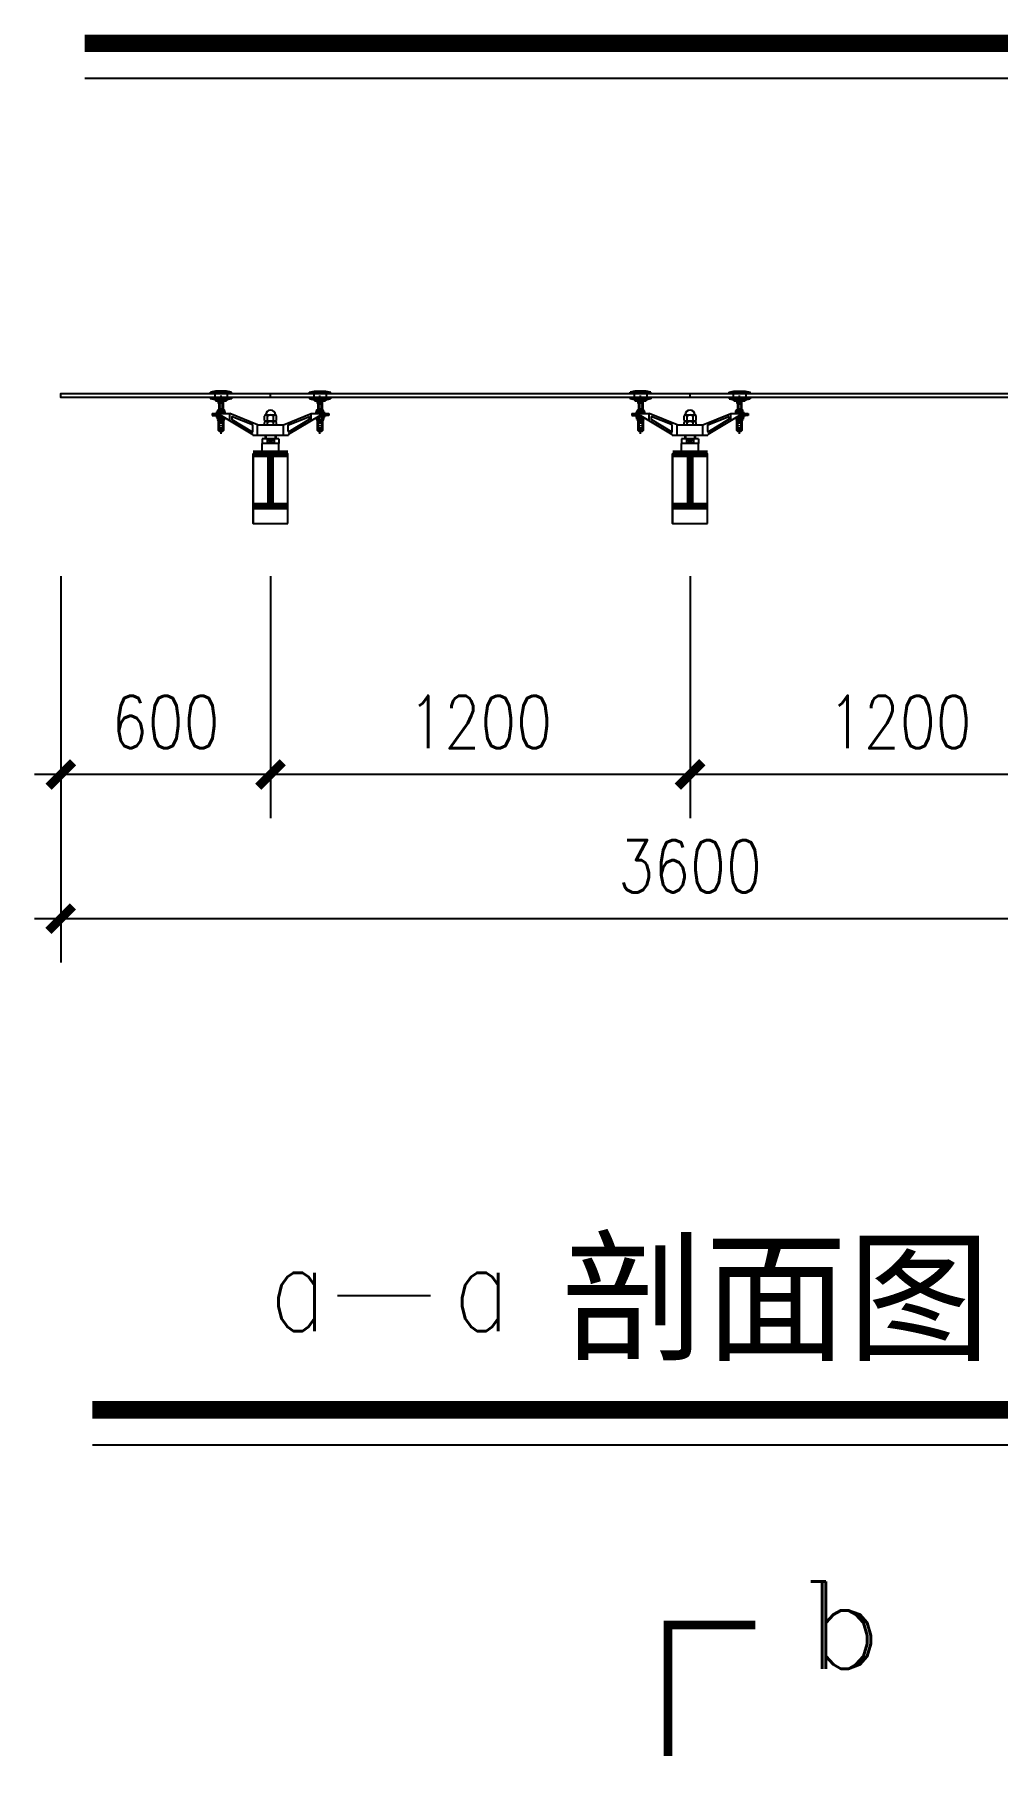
# Model space of a CAD drawing. Extents: x 458975 to 585950, y -118893 to 21149.
# Drawn here: x 553427 to 558936, y -96946 to -87070 of the extents above; entities that cross this region are included whole.
import ezdxf
from ezdxf.enums import TextEntityAlignment as Align

# ---------------------------------------------------------------- set-up
doc = ezdxf.new("R2010")
doc.units = 0
doc.header["$LTSCALE"] = 1000
doc.header["$MEASUREMENT"] = 0
doc.linetypes.add('CENTER2', pattern=[1.125, 0.75, -0.125, 0.125, -0.125])
doc.linetypes.add('CENTERX2', pattern=[101.6, 63.5, -12.7, 12.7, -12.7])
doc.layers.get('0').update_dxf_attribs({"linetype": 'CONTINUOUS'})
doc.layers.get('DEFPOINTS').update_dxf_attribs({"linetype": 'CONTINUOUS'})
for name, color, linetype in [('LEVL', 3, 'CONTINUOUS'), ('PUB_DIM', 3, 'CONTINUOUS'), ('PUB_SYMB', 3, 'CONTINUOUS'), ('PUB_SYMB_TEXT', 7, 'CONTINUOUS'), ('PUB_TEXT', 7, 'CONTINUOUS'), ('PUB_WALL', 255, 'CONTINUOUS'), ('WALL', 151, 'CONTINUOUS'), ('WINDOW', 2, 'CONTINUOUS')]:
    doc.layers.add(name, color=color, linetype=linetype)
doc.styles.add('-HZTXTSIMPLEX', font='SIMPLEX.shx', dxfattribs={"width": 0.8, "bigfont": 'HZTXT.shx'})
doc.styles.add('-新宋体', font='NSimSun.ttf')
doc.styles.add('COMP', font='COMPLEX.shx', dxfattribs={"bigfont": 'hztxt'})
doc.styles.add('dim_font', font='SIMPLEX.shx', dxfattribs={"width": 0.8})
doc.dimstyles.new('DIMN50', dxfattribs={"dimscale": 0.5, "dimtxt": 300, "dimasz": 100, "dimexe": 250, "dimexo": 300, "dimgap": 0, "dimtad": 0, "dimdec": 0, "dimzin": 0, "dimdsep": 46, "dimtxsty": 'dim_font', "dimblk": 'ARCHTICK', "dimcen": 0.09, "dimdle": 150, "dimclrt": 7, "dimazin": 0, "dimtfac": 1, "dimtdec": 0, "dimtix": 1, "dimtmove": 2, "dimatfit": 3, "dimfxl": 1, "dimtvp": 1, "dimtolj": 1, "dimtzin": 0, "dimarcsym": 0})

# ---------------------------------------------------------------- blocks, each defined once
blk = doc.blocks.new('_archtick')
at = {"const_width": 0.5}
blk.add_lwpolyline([(-0.7, -0.7), (0.7, 0.7)], dxfattribs=at)
blk = doc.blocks.new('*D331')
at = {"layer": 'DEFPOINTS', "color": 0, "transparency": 16777216}
for p in [(554777, -89868.8), (557177, -89868.8), (554777, -91304)]:
    blk.add_point(p, dxfattribs=at)
at = {"layer": 'PUB_DIM', "color": 0, "lineweight": -2, "transparency": 16777216}
for p, q in [((554777, -90168.8), (554777, -91554)), ((557177, -90168.8), (557177, -91554)), ((557327, -91304), (554627, -91304))]:
    blk.add_line(p, q, dxfattribs=at)
at = {"layer": 'PUB_DIM', "color": 0, "lineweight": -2, "transparency": 16777216, "xscale": 100, "yscale": 100, "zscale": 100, "rotation": 180}
blk.add_blockref('_archtick', (554777, -91304), dxfattribs=at)
at = {"layer": 'PUB_DIM', "color": 0, "lineweight": -2, "transparency": 16777216, "xscale": 100, "yscale": 100, "zscale": 100}
blk.add_blockref('_archtick', (557177, -91304), dxfattribs=at)
at = {"layer": 'PUB_DIM', "color": 7, "transparency": 16777216, "insert": (555977, -91004), "char_height": 300, "attachment_point": 5, "style": 'dim_font'}
blk.add_mtext('\\A1;1200', dxfattribs=at)
blk = doc.blocks.new('*D332')
at = {"layer": 'DEFPOINTS', "color": 0, "transparency": 16777216}
for p in [(557177, -89868.8), (559577, -89868.8), (557177, -91304)]:
    blk.add_point(p, dxfattribs=at)
at = {"layer": 'PUB_DIM', "color": 0, "lineweight": -2, "transparency": 16777216}
for p, q in [((557177, -90168.8), (557177, -91554)), ((559577, -90168.8), (559577, -91554)), ((559727, -91304), (557027, -91304))]:
    blk.add_line(p, q, dxfattribs=at)
at = {"layer": 'PUB_DIM', "color": 0, "lineweight": -2, "transparency": 16777216, "xscale": 100, "yscale": 100, "zscale": 100, "rotation": 180}
blk.add_blockref('_archtick', (557177, -91304), dxfattribs=at)
at = {"layer": 'PUB_DIM', "color": 0, "lineweight": -2, "transparency": 16777216, "xscale": 100, "yscale": 100, "zscale": 100}
blk.add_blockref('_archtick', (559577, -91304), dxfattribs=at)
at = {"layer": 'PUB_DIM', "color": 7, "transparency": 16777216, "insert": (558377, -91004), "char_height": 300, "attachment_point": 5, "style": 'dim_font'}
blk.add_mtext('\\A1;1200', dxfattribs=at)
blk = doc.blocks.new('*D334')
at = {"layer": 'DEFPOINTS', "color": 0, "transparency": 16777216}
for p in [(553577, -90694), (560777, -90694), (553577, -92129.2)]:
    blk.add_point(p, dxfattribs=at)
at = {"layer": 'PUB_DIM', "color": 0, "lineweight": -2, "transparency": 16777216}
for p, q in [((553577, -90994), (553577, -92379.2)), ((560777, -90994), (560777, -92379.2)), ((560927, -92129.2), (553427, -92129.2))]:
    blk.add_line(p, q, dxfattribs=at)
at = {"layer": 'PUB_DIM', "color": 0, "lineweight": -2, "transparency": 16777216, "xscale": 100, "yscale": 100, "zscale": 100, "rotation": 180}
blk.add_blockref('_archtick', (553577, -92129.2), dxfattribs=at)
at = {"layer": 'PUB_DIM', "color": 0, "lineweight": -2, "transparency": 16777216, "xscale": 100, "yscale": 100, "zscale": 100}
blk.add_blockref('_archtick', (560777, -92129.2), dxfattribs=at)
at = {"layer": 'PUB_DIM', "color": 7, "transparency": 16777216, "insert": (557177, -91829.2), "char_height": 300, "attachment_point": 5, "style": 'dim_font'}
blk.add_mtext('\\A1;3600', dxfattribs=at)
blk = doc.blocks.new('*D335')
at = {"layer": 'DEFPOINTS', "color": 0, "transparency": 16777216}
for p in [(553577, -89868.8), (554777, -89868.8), (553577, -91304)]:
    blk.add_point(p, dxfattribs=at)
at = {"layer": 'PUB_DIM', "color": 0, "lineweight": -2, "transparency": 16777216}
for p, q in [((553577, -90168.8), (553577, -91554)), ((554777, -90168.8), (554777, -91554)), ((554927, -91304), (553427, -91304))]:
    blk.add_line(p, q, dxfattribs=at)
at = {"layer": 'PUB_DIM', "color": 0, "lineweight": -2, "transparency": 16777216, "xscale": 100, "yscale": 100, "zscale": 100, "rotation": 180}
blk.add_blockref('_archtick', (553577, -91304), dxfattribs=at)
at = {"layer": 'PUB_DIM', "color": 0, "lineweight": -2, "transparency": 16777216, "xscale": 100, "yscale": 100, "zscale": 100}
blk.add_blockref('_archtick', (554777, -91304), dxfattribs=at)
at = {"layer": 'PUB_DIM', "color": 7, "transparency": 16777216, "insert": (554177, -91004), "char_height": 300, "attachment_point": 5, "style": 'dim_font'}
blk.add_mtext('\\A1;600', dxfattribs=at)
blk = doc.blocks.new('_section')
at = {"const_width": 0.1}
blk.add_lwpolyline([(1, 0), (0, 0), (0, 1.5)], dxfattribs=at)
at = {"layer": 'PUB_SYMB_TEXT', "style": 'COMP'}
blk.add_attdef('A', text='', height=1, dxfattribs=at).set_placement((2, 0), align=Align.MIDDLE)

msp = doc.modelspace()

# ---------------------------------------------------------------- linework, layer by layer
at = {"color": 2, "linetype": 'Continuous'}
for p, q in [((554461.8, -89111.2), (554433.8, -89117.2)), ((554433.8, -89123.2), (554433.8, -89117.2)), ((554553.6, -89121.2), (554433.8, -89121.2)), ((554433.8, -89123.2), (554457.8, -89123.2)), ((554433.8, -89148.8), (554457.8, -89148.8)), ((554433.8, -89148.8), (554433.8, -89154.8)), ((554553.6, -89150.8), (554433.8, -89150.8)), ((554461.8, -89160.8), (554433.8, -89154.8)), ((554525.6, -89111.2), (554461.8, -89111.2)), ((554525.6, -89160.8), (554461.8, -89160.8)), ((554462, -89160.8), (554462, -89166.4)), ((554462, -89166.4), (554525.6, -89166.4)), ((554464, -89160.8), (554464, -89166.4)), ((554482, -89166.4), (554480, -89168.4)), ((554480, -89180.4), (554480, -89168.4)), ((554508, -89168.4), (554480, -89168.4)), ((554502, -89168.4), (554486, -89180.4)), ((554486, -89168.4), (554502, -89180.4)), ((554486, -89168.4), (554486, -89180.4)), ((554502, -89168.4), (554502, -89180.4)), ((554506, -89166.4), (554508, -89168.4)), ((554508, -89180.4), (554508, -89168.4)), ((554523.6, -89160.8), (554523.6, -89166.4)), ((554553.6, -89117.2), (554525.6, -89111.2)), ((554553.6, -89154.8), (554525.6, -89160.8)), ((554525.6, -89160.8), (554525.6, -89166.4)), ((554529.6, -89123.2), (554553.6, -89123.2)), ((554553.6, -89148.8), (554529.6, -89148.8)), ((554553.6, -89123.2), (554553.6, -89117.2)), ((554553.6, -89148.8), (554553.6, -89154.8)), ((555000.3, -89117.2), (555028.3, -89111.2)), ((555000.3, -89123.2), (555000.3, -89117.2)), ((555120.1, -89121.2), (555000.3, -89121.2)), ((555000.3, -89123.2), (555024.3, -89123.2)), ((555000.3, -89148.8), (555024.3, -89148.8)), ((555000.3, -89148.8), (555000.3, -89154.8)), ((555120.1, -89150.8), (555000.3, -89150.8)), ((555000.3, -89154.8), (555028.3, -89160.8)), ((555028.3, -89111.2), (555092.1, -89111.2)), ((555028.3, -89160.8), (555092.1, -89160.8)), ((555028.3, -89160.8), (555028.3, -89166.4)), ((555028.3, -89166.4), (555091.9, -89166.4)), ((555030.3, -89160.8), (555030.3, -89166.4)), ((555047.9, -89166.4), (555045.9, -89168.4)), ((555045.9, -89180.4), (555045.9, -89168.4)), ((555073.9, -89168.4), (555045.9, -89168.4)), ((555051.9, -89168.4), (555067.9, -89180.4)), ((555067.9, -89168.4), (555051.9, -89180.4)), ((555051.9, -89168.4), (555051.9, -89180.4)), ((555067.9, -89168.4), (555067.9, -89180.4)), ((555071.9, -89166.4), (555073.9, -89168.4)), ((555073.9, -89180.4), (555073.9, -89168.4)), ((555089.9, -89160.8), (555089.9, -89166.4)), ((555091.9, -89160.8), (555091.9, -89166.4)), ((555092.1, -89111.2), (555120.1, -89117.2)), ((555092.1, -89160.8), (555120.1, -89154.8)), ((555096.1, -89123.2), (555120.1, -89123.2)), ((555120.1, -89148.8), (555096.1, -89148.8)), ((555120.1, -89123.2), (555120.1, -89117.2)), ((555120.1, -89148.8), (555120.1, -89154.8)), ((556861.8, -89111.2), (556833.8, -89117.2)), ((556833.8, -89123.2), (556833.8, -89117.2)), ((556953.6, -89121.2), (556833.8, -89121.2)), ((556833.8, -89123.2), (556857.8, -89123.2)), ((556833.8, -89148.8), (556857.8, -89148.8)), ((556833.8, -89148.8), (556833.8, -89154.8)), ((556953.6, -89150.8), (556833.8, -89150.8)), ((556861.8, -89160.8), (556833.8, -89154.8)), ((556925.6, -89111.2), (556861.8, -89111.2)), ((556925.6, -89160.8), (556861.8, -89160.8)), ((556862, -89160.8), (556862, -89166.4)), ((556862, -89166.4), (556925.6, -89166.4)), ((556864, -89160.8), (556864, -89166.4)), ((556882, -89166.4), (556880, -89168.4)), ((556880, -89180.4), (556880, -89168.4)), ((556908, -89168.4), (556880, -89168.4)), ((556902, -89168.4), (556886, -89180.4)), ((556886, -89168.4), (556902, -89180.4)), ((556886, -89168.4), (556886, -89180.4)), ((556902, -89168.4), (556902, -89180.4)), ((556906, -89166.4), (556908, -89168.4)), ((556908, -89180.4), (556908, -89168.4)), ((556923.6, -89160.8), (556923.6, -89166.4)), ((556953.6, -89117.2), (556925.6, -89111.2)), ((556953.6, -89154.8), (556925.6, -89160.8)), ((556925.6, -89160.8), (556925.6, -89166.4)), ((556929.6, -89123.2), (556953.6, -89123.2)), ((556953.6, -89148.8), (556929.6, -89148.8)), ((556953.6, -89123.2), (556953.6, -89117.2)), ((556953.6, -89148.8), (556953.6, -89154.8)), ((557400.3, -89117.2), (557428.3, -89111.2)), ((557400.3, -89123.2), (557400.3, -89117.2)), ((557520.1, -89121.2), (557400.3, -89121.2)), ((557400.3, -89123.2), (557424.3, -89123.2)), ((557400.3, -89148.8), (557424.3, -89148.8)), ((557400.3, -89148.8), (557400.3, -89154.8)), ((557520.1, -89150.8), (557400.3, -89150.8)), ((557400.3, -89154.8), (557428.3, -89160.8)), ((557428.3, -89111.2), (557492.1, -89111.2)), ((557428.3, -89160.8), (557492.1, -89160.8)), ((557428.3, -89160.8), (557428.3, -89166.4)), ((557428.3, -89166.4), (557491.9, -89166.4)), ((557430.3, -89160.8), (557430.3, -89166.4)), ((557447.9, -89166.4), (557445.9, -89168.4)), ((557445.9, -89180.4), (557445.9, -89168.4)), ((557473.9, -89168.4), (557445.9, -89168.4)), ((557451.9, -89168.4), (557467.9, -89180.4)), ((557467.9, -89168.4), (557451.9, -89180.4)), ((557451.9, -89168.4), (557451.9, -89180.4)), ((557467.9, -89168.4), (557467.9, -89180.4)), ((557471.9, -89166.4), (557473.9, -89168.4)), ((557473.9, -89180.4), (557473.9, -89168.4)), ((557489.9, -89160.8), (557489.9, -89166.4)), ((557491.9, -89160.8), (557491.9, -89166.4)), ((557492.1, -89111.2), (557520.1, -89117.2)), ((557492.1, -89160.8), (557520.1, -89154.8)), ((557496.1, -89123.2), (557520.1, -89123.2)), ((557520.1, -89148.8), (557496.1, -89148.8)), ((557520.1, -89123.2), (557520.1, -89117.2)), ((557520.1, -89148.8), (557520.1, -89154.8)), ((554480, -89180.4), (554482, -89182.4)), ((554508, -89180.4), (554480, -89180.4)), ((554482, -89182.4), (554482, -89219)), ((554506, -89182.4), (554482, -89182.4)), ((554508, -89180.4), (554506, -89182.4)), ((554506, -89182.4), (554506, -89219)), ((555045.9, -89180.4), (555047.9, -89182.4)), ((555073.9, -89180.4), (555045.9, -89180.4)), ((555047.9, -89182.4), (555072, -89182.4)), ((555048, -89182.4), (555048, -89219)), ((555073.9, -89180.4), (555071.9, -89182.4)), ((555072, -89182.4), (555072, -89219)), ((556880, -89180.4), (556882, -89182.4)), ((556908, -89180.4), (556880, -89180.4)), ((556882, -89182.4), (556882, -89219)), ((556906, -89182.4), (556882, -89182.4)), ((556908, -89180.4), (556906, -89182.4)), ((556906, -89182.4), (556906, -89219)), ((557445.9, -89180.4), (557447.9, -89182.4)), ((557473.9, -89180.4), (557445.9, -89180.4)), ((557447.9, -89182.4), (557472, -89182.4)), ((557448, -89182.4), (557448, -89219)), ((557473.9, -89180.4), (557471.9, -89182.4)), ((557472, -89182.4), (557472, -89219))]:
    msp.add_line(p, q, dxfattribs=at)
at = {"color": 0, "linetype": 'CENTER2', "ltscale": 0.05}
for p, q in [((554457.8, -89121.2), (554457.8, -89148.8)), ((554494, -89354.8), (554494, -89111.2)), ((554529.6, -89121.2), (554529.6, -89148.8)), ((555024.3, -89121.2), (555024.3, -89148.8)), ((555060, -89354.8), (555060, -89111.2)), ((555096.1, -89121.2), (555096.1, -89148.8)), ((556857.8, -89121.2), (556857.8, -89148.8)), ((556894, -89354.8), (556894, -89111.2)), ((556929.6, -89121.2), (556929.6, -89148.8)), ((557424.3, -89121.2), (557424.3, -89148.8)), ((557460, -89354.8), (557460, -89111.2)), ((557496.1, -89121.2), (557496.1, -89148.8)), ((554485, -89182.4), (554485, -89219)), ((554503, -89182.4), (554503, -89219)), ((555051, -89182.4), (555051, -89219)), ((555069, -89182.4), (555069, -89219)), ((556885, -89182.4), (556885, -89219)), ((556903, -89182.4), (556903, -89219)), ((557451, -89182.4), (557451, -89219)), ((557469, -89182.4), (557469, -89219))]:
    msp.add_line(p, q, dxfattribs=at)
at = {"color": 2}
for p, q in [((554444, -89238.6), (554444, -89250.6)), ((554444, -89238.6), (554544, -89238.6)), ((554444, -89250.6), (554494, -89250.6)), ((554493.9, -89250.6), (554675, -89358.9)), ((554703, -89302.6), (554544, -89238.6)), ((554544, -89280.5), (554544, -89238.6)), ((554555.3, -89259.1), (554555.2, -89272.1)), ((554556.1, -89273.8), (554672.2, -89343.2)), ((554674.5, -89304.1), (554558.1, -89257.2)), ((554742.6, -89279.1), (554742.6, -89253.1)), ((554749, -89247.1), (554805, -89247.1)), ((554759.7, -89279.1), (554759.7, -89253.1)), ((554759.9, -89279.1), (554759.9, -89253.1)), ((554794.1, -89279.1), (554794.1, -89253.1)), ((554794.3, -89279.1), (554794.3, -89253.1)), ((554811.4, -89279.1), (554811.4, -89253.1)), ((554851, -89302.6), (555010, -89238.6)), ((555060.1, -89250.6), (554878.9, -89358.9)), ((554879.5, -89304.1), (554995.9, -89257.2)), ((554997.8, -89273.8), (554881.7, -89343.2)), ((554998.6, -89259.1), (554998.8, -89272.1)), ((555010, -89280.5), (555010, -89238.6)), ((555010, -89238.6), (555110, -89238.6)), ((555110, -89250.6), (555060, -89250.6)), ((555110, -89238.6), (555110, -89250.6)), ((556844, -89238.6), (556844, -89250.6)), ((556844, -89238.6), (556944, -89238.6)), ((556844, -89250.6), (556894, -89250.6)), ((556893.9, -89250.6), (557075, -89358.9)), ((557103, -89302.6), (556944, -89238.6)), ((556944, -89280.5), (556944, -89238.6)), ((556955.3, -89259.1), (556955.2, -89272.1)), ((556956.1, -89273.8), (557072.2, -89343.2)), ((557074.5, -89304.1), (556958.1, -89257.2)), ((557142.6, -89279.1), (557142.6, -89253.1)), ((557149, -89247.1), (557205, -89247.1)), ((557159.7, -89279.1), (557159.7, -89253.1)), ((557159.9, -89279.1), (557159.9, -89253.1)), ((557194.1, -89279.1), (557194.1, -89253.1)), ((557194.3, -89279.1), (557194.3, -89253.1)), ((557211.4, -89279.1), (557211.4, -89253.1)), ((557251, -89302.6), (557410, -89238.6)), ((557460.1, -89250.6), (557278.9, -89358.9)), ((557279.5, -89304.1), (557395.9, -89257.2)), ((557397.8, -89273.8), (557281.7, -89343.2)), ((557398.6, -89259.1), (557398.8, -89272.1)), ((557410, -89280.5), (557410, -89238.6)), ((557410, -89238.6), (557510, -89238.6)), ((557510, -89250.6), (557460, -89250.6)), ((557510, -89238.6), (557510, -89250.6)), ((554675, -89358.9), (554675, -89362.6)), ((554675, -89358.9), (554675, -89361.3)), ((554675, -89362.6), (554879, -89362.6)), ((554675.2, -89341.5), (554675.7, -89306)), ((554703, -89362.6), (554703, -89302.6)), ((554703, -89302.6), (554851, -89302.6)), ((554742.6, -89302.6), (554742.6, -89289.2)), ((554747, -89363), (554747, -89383)), ((554749, -89283.2), (554805, -89283.2)), ((554803.5, -89283.1), (554750.5, -89283.1)), ((554759.7, -89302.6), (554759.7, -89289.2)), ((554759.9, -89302.6), (554759.9, -89289.2)), ((554794.1, -89302.6), (554794.1, -89289.2)), ((554794.3, -89302.6), (554794.3, -89289.2)), ((554807, -89363), (554807, -89383)), ((554811.4, -89302.6), (554811.4, -89289.2)), ((554851, -89362.6), (554851, -89302.6)), ((554878.7, -89341.5), (554878.2, -89306)), ((554878.9, -89358.9), (554879, -89361.3)), ((554879, -89358.9), (554879, -89362.6)), ((557075, -89358.9), (557075, -89362.6)), ((557075, -89358.9), (557075, -89361.3)), ((557075, -89362.6), (557279, -89362.6)), ((557075.2, -89341.5), (557075.7, -89306)), ((557103, -89362.6), (557103, -89302.6)), ((557103, -89302.6), (557251, -89302.6)), ((557142.6, -89302.6), (557142.6, -89289.2)), ((557147, -89363), (557147, -89383)), ((557149, -89283.2), (557205, -89283.2)), ((557203.5, -89283.1), (557150.5, -89283.1)), ((557159.7, -89302.6), (557159.7, -89289.2)), ((557159.9, -89302.6), (557159.9, -89289.2)), ((557194.1, -89302.6), (557194.1, -89289.2)), ((557194.3, -89302.6), (557194.3, -89289.2)), ((557207, -89363), (557207, -89383)), ((557211.4, -89302.6), (557211.4, -89289.2)), ((557251, -89362.6), (557251, -89302.6)), ((557278.7, -89341.5), (557278.2, -89306)), ((557278.9, -89358.9), (557279, -89361.3)), ((557279, -89358.9), (557279, -89362.6)), ((554728.9, -89383), (554728.9, -89411)), ((554825, -89383), (554728.9, -89383)), ((554825, -89411), (554728.9, -89411)), ((554757, -89387.4), (554757, -89407.4)), ((554757, -89407.4), (554797, -89387.4)), ((554757, -89387.4), (554797, -89407.4)), ((554797, -89387.4), (554757, -89387.4)), ((554797, -89407.4), (554757, -89407.4)), ((554797, -89387.4), (554797, -89407.4)), ((554825, -89383), (554825, -89411)), ((557128.9, -89383), (557128.9, -89411)), ((557225, -89383), (557128.9, -89383)), ((557225, -89411), (557128.9, -89411)), ((557157, -89387.4), (557157, -89407.4)), ((557157, -89407.4), (557197, -89387.4)), ((557157, -89387.4), (557197, -89407.4)), ((557197, -89387.4), (557157, -89387.4)), ((557197, -89407.4), (557157, -89407.4)), ((557197, -89387.4), (557197, -89407.4)), ((557225, -89383), (557225, -89411))]:
    msp.add_line(p, q, dxfattribs=at)
at = {"color": 7, "linetype": 'CENTERX2'}
for p, q in [((554751, -89363), (554751, -89383)), ((554803, -89363), (554803, -89383)), ((557151, -89363), (557151, -89383)), ((557203, -89363), (557203, -89383))]:
    msp.add_line(p, q, dxfattribs=at)
for p, q in [((554728.9, -89468.8), (554728.9, -89411)), ((554825, -89468.8), (554825, -89411)), ((557128.9, -89468.8), (557128.9, -89411)), ((557225, -89468.8), (557225, -89411))]:
    msp.add_line(p, q)
at = {"ltscale": 10, "const_width": 100}
for points in [[(553714.5, -87120.1), (560696.3, -87120.1)], [(553757.8, -94939.4), (560739.6, -94939.4)]]:
    msp.add_lwpolyline(points, dxfattribs=at)
at = {"ltscale": 10}
for points in [[(553714.5, -87320.1), (560696.3, -87320.1)], [(553757.8, -95139.4), (560739.6, -95139.4)]]:
    msp.add_lwpolyline(points, dxfattribs=at)
at = {"const_width": 40}
for points in [[(554677, -89468.8), (554877, -89468.8), (554777, -89468.8), (554777, -89768.8), (554677, -89768.8), (554877, -89768.8)], [(557077, -89468.8), (557277, -89468.8), (557177, -89468.8), (557177, -89768.8), (557077, -89768.8), (557277, -89768.8)]]:
    msp.add_lwpolyline(points, dxfattribs=at)
for points in [[(554877, -89668.8), (554877, -89468.8), (554677, -89468.8), (554677, -89868.8), (554877, -89868.8)], [(554677, -89868.8), (554677, -89468.8)], [(554728.9, -89468.8), (554825, -89468.8)], [(554825, -89468.8), (554728.9, -89468.8)], [(554877, -89868.8), (554877, -89468.8)], [(557277, -89668.8), (557277, -89468.8), (557077, -89468.8), (557077, -89868.8), (557277, -89868.8)], [(557077, -89868.8), (557077, -89468.8)], [(557128.9, -89468.8), (557225, -89468.8)], [(557225, -89468.8), (557128.9, -89468.8)], [(557277, -89868.8), (557277, -89468.8)], [(554877, -89768.8), (554677, -89768.8)]]:
    msp.add_lwpolyline(points)
at = {"color": 2}
for centre, radius, start, end in [((554557.2, -89272.1), 2, 179.23169, 239.12087), ((554557.3, -89259.1), 2, 68.07444, 179.23169), ((554751.2, -89256.3), 9.23, 20.4369, 159.5631), ((554751.1, -89256.2), 9.09, 19.7922, 160.2078), ((554777, -89247.1), 28, 0, 180), ((554776.9, -89274.7), 27.7, 51.53746, 128.46254), ((554777.1, -89274.7), 27.7, 51.53746, 128.46254), ((554802.7, -89256.3), 9.23, 20.4369, 159.5631), ((554802.8, -89256.2), 9.09, 19.7922, 160.2078), ((554996.6, -89259.1), 2, 0.76831, 111.92556), ((554996.8, -89272.1), 2, 300.87913, 0.76831), ((556957.2, -89272.1), 2, 179.23169, 239.12087), ((556957.3, -89259.1), 2, 68.07444, 179.23169), ((557151.2, -89256.3), 9.23, 20.4369, 159.5631), ((557151.1, -89256.2), 9.09, 19.7922, 160.2078), ((557177, -89247.1), 28, 0, 180), ((557176.9, -89274.7), 27.7, 51.53746, 128.46254), ((557177.1, -89274.7), 27.7, 51.53746, 128.46254), ((557202.7, -89256.3), 9.23, 20.4369, 159.5631), ((557202.8, -89256.2), 9.09, 19.7922, 160.2078), ((557396.6, -89259.1), 2, 0.76831, 111.92556), ((557396.8, -89272.1), 2, 300.87913, 0.76831), ((554673.2, -89341.5), 2, 239.12087, 359.23169), ((554673.7, -89305.9), 2, 359.23169, 68.07444), ((554751.2, -89271.8), 11.3, 220.29842, 319.70158), ((554751.1, -89272), 11.1, 219.76533, 320.23467), ((554751.2, -89292.4), 9.23, 20.4369, 159.5631), ((554751.1, -89292.2), 9.09, 19.7922, 160.2078), ((554776.9, -89244.1), 39, 243.81532, 296.18468), ((554776.9, -89310.8), 27.7, 51.53746, 128.46254), ((554777.1, -89244.1), 39, 243.81532, 296.18468), ((554777.1, -89310.8), 27.7, 51.53746, 128.46254), ((554802.7, -89271.8), 11.3, 220.29842, 319.70158), ((554802.7, -89292.4), 9.23, 20.4369, 159.5631), ((554802.8, -89272), 11.1, 219.76533, 320.23467), ((554802.8, -89292.2), 9.09, 19.7922, 160.2078), ((554880.2, -89305.9), 2, 111.92556, 180.76831), ((554880.7, -89341.5), 2, 180.76831, 300.87913), ((557073.2, -89341.5), 2, 239.12087, 359.23169), ((557073.7, -89305.9), 2, 359.23169, 68.07444), ((557151.2, -89271.8), 11.3, 220.29842, 319.70158), ((557151.1, -89272), 11.1, 219.76533, 320.23467), ((557151.2, -89292.4), 9.23, 20.4369, 159.5631), ((557151.1, -89292.2), 9.09, 19.7922, 160.2078), ((557176.9, -89244.1), 39, 243.81532, 296.18468), ((557176.9, -89310.8), 27.7, 51.53746, 128.46254), ((557177.1, -89244.1), 39, 243.81532, 296.18468), ((557177.1, -89310.8), 27.7, 51.53746, 128.46254), ((557202.7, -89271.8), 11.3, 220.29842, 319.70158), ((557202.7, -89292.4), 9.23, 20.4369, 159.5631), ((557202.8, -89272), 11.1, 219.76533, 320.23467), ((557202.8, -89292.2), 9.09, 19.7922, 160.2078), ((557280.2, -89305.9), 2, 111.92556, 180.76831), ((557280.7, -89341.5), 2, 180.76831, 300.87913)]:
    msp.add_arc(centre, radius, start, end, dxfattribs=at)
at = {"layer": 'DEFPOINTS', "color": 0, "linetype": 'ByBlock'}
for p in [(554776.4, -89246.3), (554777.5, -89246.3), (557176.4, -89246.3), (557177.5, -89246.3)]:
    msp.add_point(p, dxfattribs=at)
at = {"layer": 'LEVL'}
msp.add_line((555160.6, -94284.6), (555692.1, -94284.6), dxfattribs=at)
at = {"layer": 'PUB_WALL'}
for p, q in [((554464.6, -89238.5), (554464.6, -89234.7)), ((554464.6, -89238.5), (554521.4, -89238.5)), ((554465.1, -89255.2), (554465.1, -89251.4)), ((554465.1, -89255.2), (554501.6, -89255.2)), ((554473.5, -89259.2), (554473.5, -89270.5)), ((554474.5, -89230.7), (554474.5, -89222.7)), ((554474.9, -89255.2), (554501.6, -89255.2)), ((554478, -89279.5), (554476.4, -89274.3)), ((554476.5, -89234.7), (554512.5, -89234.7)), ((554477.5, -89274.5), (554510.5, -89274.5)), ((554510.5, -89218.7), (554478.5, -89218.7)), ((554483.5, -89258.5), (554483.5, -89270.5)), ((554484.5, -89230.7), (554484.5, -89222.7)), ((554503.5, -89259.8), (554503.5, -89270.5)), ((554504.5, -89230.7), (554504.5, -89222.7)), ((554509, -89279.5), (554510.5, -89274.5)), ((554514.5, -89230.7), (554514.5, -89222.7)), ((554514.7, -89263), (554514.7, -89270.5)), ((554521.4, -89238.5), (554521.4, -89234.7)), ((555032.5, -89238.5), (555032.5, -89234.7)), ((555089.3, -89238.5), (555032.5, -89238.5)), ((555039.3, -89263), (555039.3, -89270.5)), ((555039.5, -89230.7), (555039.5, -89222.7)), ((555041.5, -89234.7), (555077.5, -89234.7)), ((555043.4, -89274.5), (555076.4, -89274.5)), ((555045, -89279.5), (555043.4, -89274.5)), ((555075.5, -89218.7), (555043.5, -89218.7)), ((555049.5, -89230.7), (555049.5, -89222.7)), ((555050.4, -89259.8), (555050.4, -89270.5)), ((555088.8, -89255.2), (555052.3, -89255.2)), ((555052.3, -89255.2), (555079.1, -89255.2)), ((555069.5, -89230.7), (555069.5, -89222.7)), ((555070.4, -89258.5), (555070.4, -89270.5)), ((555075.9, -89279.5), (555077.5, -89274.3)), ((555079.5, -89230.7), (555079.5, -89222.7)), ((555080.4, -89259.2), (555080.4, -89270.5)), ((555088.8, -89255.2), (555088.8, -89251.4)), ((555089.3, -89238.5), (555089.3, -89234.7)), ((556864.6, -89238.5), (556864.6, -89234.7)), ((556864.6, -89238.5), (556921.4, -89238.5)), ((556865.1, -89255.2), (556865.1, -89251.4)), ((556865.1, -89255.2), (556901.6, -89255.2)), ((556873.5, -89259.2), (556873.5, -89270.5)), ((556874.5, -89230.7), (556874.5, -89222.7)), ((556874.9, -89255.2), (556901.6, -89255.2)), ((556878, -89279.5), (556876.4, -89274.3)), ((556876.5, -89234.7), (556912.5, -89234.7)), ((556877.5, -89274.5), (556910.5, -89274.5)), ((556910.5, -89218.7), (556878.5, -89218.7)), ((556883.5, -89258.5), (556883.5, -89270.5)), ((556884.5, -89230.7), (556884.5, -89222.7)), ((556903.5, -89259.8), (556903.5, -89270.5)), ((556904.5, -89230.7), (556904.5, -89222.7)), ((556909, -89279.5), (556910.5, -89274.5)), ((556914.5, -89230.7), (556914.5, -89222.7)), ((556914.7, -89263), (556914.7, -89270.5)), ((556921.4, -89238.5), (556921.4, -89234.7)), ((557432.5, -89238.5), (557432.5, -89234.7)), ((557489.3, -89238.5), (557432.5, -89238.5)), ((557439.3, -89263), (557439.3, -89270.5)), ((557439.5, -89230.7), (557439.5, -89222.7)), ((557441.5, -89234.7), (557477.5, -89234.7)), ((557443.4, -89274.5), (557476.4, -89274.5)), ((557445, -89279.5), (557443.4, -89274.5)), ((557475.5, -89218.7), (557443.5, -89218.7)), ((557449.5, -89230.7), (557449.5, -89222.7)), ((557450.4, -89259.8), (557450.4, -89270.5)), ((557488.8, -89255.2), (557452.3, -89255.2)), ((557452.3, -89255.2), (557479.1, -89255.2)), ((557469.5, -89230.7), (557469.5, -89222.7)), ((557470.4, -89258.5), (557470.4, -89270.5)), ((557475.9, -89279.5), (557477.5, -89274.3)), ((557479.5, -89230.7), (557479.5, -89222.7)), ((557480.4, -89259.2), (557480.4, -89270.5)), ((557488.8, -89255.2), (557488.8, -89251.4)), ((557489.3, -89238.5), (557489.3, -89234.7)), ((554479.9, -89281), (554507.1, -89281)), ((554480.2, -89335.5), (554480.2, -89281)), ((554508.6, -89335.5), (554480.2, -89335.5)), ((554484.2, -89338.9), (554480.2, -89335.5)), ((554484.2, -89281), (554484.2, -89338.9)), ((554484.2, -89338.9), (554504.6, -89338.9)), ((554504.6, -89281), (554504.6, -89338.9)), ((554508.6, -89335.5), (554504.6, -89338.9)), ((554508.6, -89335.5), (554508.6, -89280.2)), ((555045.3, -89335.5), (555045.3, -89280.2)), ((555045.3, -89335.5), (555049.3, -89338.9)), ((555045.3, -89335.5), (555073.7, -89335.5)), ((555046.9, -89281), (555074, -89281)), ((555049.3, -89281), (555049.3, -89338.9)), ((555049.3, -89338.9), (555069.7, -89338.9)), ((555069.7, -89281), (555069.7, -89338.9)), ((555069.7, -89338.9), (555073.7, -89335.5)), ((555073.7, -89335.5), (555073.7, -89281)), ((556879.9, -89281), (556907.1, -89281)), ((556880.2, -89335.5), (556880.2, -89281)), ((556908.6, -89335.5), (556880.2, -89335.5)), ((556884.2, -89338.9), (556880.2, -89335.5)), ((556884.2, -89281), (556884.2, -89338.9)), ((556884.2, -89338.9), (556904.6, -89338.9)), ((556904.6, -89281), (556904.6, -89338.9)), ((556908.6, -89335.5), (556904.6, -89338.9)), ((556908.6, -89335.5), (556908.6, -89280.2)), ((557445.3, -89335.5), (557445.3, -89280.2)), ((557445.3, -89335.5), (557449.3, -89338.9)), ((557445.3, -89335.5), (557473.7, -89335.5)), ((557446.9, -89281), (557474, -89281)), ((557449.3, -89281), (557449.3, -89338.9)), ((557449.3, -89338.9), (557469.7, -89338.9)), ((557469.7, -89281), (557469.7, -89338.9)), ((557469.7, -89338.9), (557473.7, -89335.5)), ((557473.7, -89335.5), (557473.7, -89281))]:
    msp.add_line(p, q, dxfattribs=at)
at = {"layer": 'PUB_WALL', "linetype": 'Continuous'}
for p, q in [((554464.6, -89234.7), (554521.4, -89234.7)), ((555089.3, -89234.7), (555032.5, -89234.7)), ((556864.6, -89234.7), (556921.4, -89234.7)), ((557489.3, -89234.7), (557432.5, -89234.7))]:
    msp.add_line(p, q, dxfattribs=at)
at = {"layer": 'PUB_WALL'}
for centre, radius, start, end in [((554477.5, -89259.2), 4, 90, 180), ((554477.5, -89270.5), 4, 180, 270), ((554478.5, -89222.7), 4, 89.99975, 179.99975), ((554478.5, -89230.7), 4, 179.99975, 269.99975), ((554479.5, -89259.2), 4, 0, 90), ((554479.5, -89270.5), 4, 270, 0), ((554480.5, -89222.7), 4, 359.99975, 89.99975), ((554480.5, -89230.7), 4, 269.99975, 359.99975), ((554487.5, -89259.2), 4, 90, 180), ((554487.5, -89270.5), 4, 180, 270), ((554488.5, -89222.7), 4, 89.99975, 179.99975), ((554488.5, -89230.7), 4, 179.99975, 269.99975), ((554499.5, -89259.2), 4, 0, 90), ((554499.5, -89270.5), 4, 270, 0), ((554500.5, -89222.7), 4, 359.99975, 89.99975), ((554500.5, -89230.7), 4, 269.99975, 359.99975), ((554507.5, -89259.2), 4, 143.46509, 180), ((554507.5, -89270.5), 4, 180, 270), ((554508.5, -89222.7), 4, 89.99975, 179.99975), ((554508.5, -89230.7), 4, 179.99975, 269.99975), ((554510.5, -89222.7), 4, 359.99975, 89.99975), ((554510.5, -89230.7), 4, 269.99975, 359.99975), ((554510.7, -89270.5), 4, 270, 0), ((555043.3, -89270.5), 4, 180, 270), ((555043.5, -89222.7), 4, 90.00025, 180.00025), ((555043.5, -89230.7), 4, 180.00025, 270.00025), ((555045.5, -89222.7), 4, 0.00025, 90.00025), ((555045.5, -89230.7), 4, 270.00025, 0.00025), ((555046.4, -89270.5), 4, 270, 0), ((555053.5, -89222.7), 4, 90.00025, 180.00025), ((555053.5, -89230.7), 4, 180.00025, 270.00025), ((555046.4, -89259.2), 4, 0, 36.53491), ((555054.4, -89259.2), 4, 90, 180), ((555054.4, -89270.5), 4, 180, 270), ((555065.5, -89222.7), 4, 0.00025, 90.00025), ((555065.5, -89230.7), 4, 270.00025, 0.00025), ((555066.4, -89259.2), 4, 0, 90), ((555066.4, -89270.5), 4, 270, 0), ((555073.5, -89222.7), 4, 90.00025, 180.00025), ((555073.5, -89230.7), 4, 180.00025, 270.00025), ((555074.4, -89259.2), 4, 90, 180), ((555074.4, -89270.5), 4, 180, 270), ((555075.5, -89222.7), 4, 0.00025, 90.00025), ((555075.5, -89230.7), 4, 270.00025, 0.00025), ((555076.4, -89259.2), 4, 0, 90), ((555076.4, -89270.5), 4, 270, 0), ((556877.5, -89259.2), 4, 90, 180), ((556877.5, -89270.5), 4, 180, 270), ((556878.5, -89222.7), 4, 89.99975, 179.99975), ((556878.5, -89230.7), 4, 179.99975, 269.99975), ((556879.5, -89259.2), 4, 0, 90), ((556879.5, -89270.5), 4, 270, 0), ((556880.5, -89222.7), 4, 359.99975, 89.99975), ((556880.5, -89230.7), 4, 269.99975, 359.99975), ((556887.5, -89259.2), 4, 90, 180), ((556887.5, -89270.5), 4, 180, 270), ((556888.5, -89222.7), 4, 89.99975, 179.99975), ((556888.5, -89230.7), 4, 179.99975, 269.99975), ((556899.5, -89259.2), 4, 0, 90), ((556899.5, -89270.5), 4, 270, 0), ((556900.5, -89222.7), 4, 359.99975, 89.99975), ((556900.5, -89230.7), 4, 269.99975, 359.99975), ((556907.5, -89259.2), 4, 143.46509, 180), ((556907.5, -89270.5), 4, 180, 270), ((556908.5, -89222.7), 4, 89.99975, 179.99975), ((556908.5, -89230.7), 4, 179.99975, 269.99975), ((556910.5, -89222.7), 4, 359.99975, 89.99975), ((556910.5, -89230.7), 4, 269.99975, 359.99975), ((556910.7, -89270.5), 4, 270, 0), ((557443.3, -89270.5), 4, 180, 270), ((557443.5, -89222.7), 4, 90.00025, 180.00025), ((557443.5, -89230.7), 4, 180.00025, 270.00025), ((557445.5, -89222.7), 4, 0.00025, 90.00025), ((557445.5, -89230.7), 4, 270.00025, 0.00025), ((557446.4, -89270.5), 4, 270, 0), ((557453.5, -89222.7), 4, 90.00025, 180.00025), ((557453.5, -89230.7), 4, 180.00025, 270.00025), ((557446.4, -89259.2), 4, 0, 36.53491), ((557454.4, -89259.2), 4, 90, 180), ((557454.4, -89270.5), 4, 180, 270), ((557465.5, -89222.7), 4, 0.00025, 90.00025), ((557465.5, -89230.7), 4, 270.00025, 0.00025), ((557466.4, -89259.2), 4, 0, 90), ((557466.4, -89270.5), 4, 270, 0), ((557473.5, -89222.7), 4, 90.00025, 180.00025), ((557473.5, -89230.7), 4, 180.00025, 270.00025), ((557474.4, -89259.2), 4, 90, 180), ((557474.4, -89270.5), 4, 180, 270), ((557475.5, -89222.7), 4, 0.00025, 90.00025), ((557475.5, -89230.7), 4, 270.00025, 0.00025), ((557476.4, -89259.2), 4, 0, 90), ((557476.4, -89270.5), 4, 270, 0), ((554479.9, -89279), 2, 196.87284, 270), ((554507.1, -89279), 2, 270, 343.12716), ((555046.9, -89279), 2, 196.87284, 270), ((555074, -89279), 2, 270, 343.12716), ((556879.9, -89279), 2, 196.87284, 270), ((556907.1, -89279), 2, 270, 343.12716), ((557446.9, -89279), 2, 196.87284, 270), ((557474, -89279), 2, 270, 343.12716)]:
    msp.add_arc(centre, radius, start, end, dxfattribs=at)
at = {"layer": 'WALL'}
for p, q in [((554464.6, -89234.7), (554464.6, -89238.5)), ((554521.4, -89238.5), (554464.6, -89238.5)), ((554465.1, -89251.4), (554465.1, -89255.2)), ((554501.6, -89255.2), (554465.1, -89255.2)), ((554473.5, -89270.5), (554473.5, -89259.2)), ((554474.5, -89230.7), (554474.5, -89222.7)), ((554474.9, -89255.2), (554501.6, -89255.2)), ((554476.4, -89274.3), (554478, -89279.5)), ((554476.5, -89234.7), (554512.5, -89234.7)), ((554477.5, -89274.5), (554510.5, -89274.5)), ((554510.5, -89218.8), (554478.5, -89218.8)), ((554483.5, -89258.5), (554483.5, -89270.5)), ((554484.5, -89230.7), (554484.5, -89222.7)), ((554503.5, -89259.8), (554503.5, -89270.5)), ((554504.5, -89230.7), (554504.5, -89222.7)), ((554510.5, -89274.5), (554509, -89279.5)), ((554514.5, -89222.7), (554514.5, -89230.7)), ((554514.7, -89270.5), (554514.7, -89263)), ((554521.4, -89234.7), (554521.4, -89238.5)), ((555032.5, -89234.7), (555032.5, -89238.5)), ((555032.5, -89238.5), (555089.3, -89238.5)), ((555039.3, -89270.5), (555039.3, -89263)), ((555039.5, -89222.7), (555039.5, -89230.7)), ((555041.5, -89234.7), (555077.5, -89234.7)), ((555043.4, -89274.5), (555045, -89279.5)), ((555043.4, -89274.5), (555076.4, -89274.5)), ((555075.5, -89218.8), (555043.5, -89218.8)), ((555049.5, -89230.7), (555049.5, -89222.7)), ((555050.4, -89259.8), (555050.4, -89270.5)), ((555052.3, -89255.2), (555088.8, -89255.2)), ((555052.3, -89255.2), (555079.1, -89255.2)), ((555069.5, -89230.7), (555069.5, -89222.7)), ((555070.4, -89258.5), (555070.4, -89270.5)), ((555077.5, -89274.3), (555075.9, -89279.5)), ((555079.5, -89230.7), (555079.5, -89222.7)), ((555080.4, -89270.5), (555080.4, -89259.2)), ((555088.8, -89251.4), (555088.8, -89255.2)), ((555089.3, -89234.7), (555089.3, -89238.5)), ((556864.6, -89234.7), (556864.6, -89238.5)), ((556921.4, -89238.5), (556864.6, -89238.5)), ((556865.1, -89251.4), (556865.1, -89255.2)), ((556901.6, -89255.2), (556865.1, -89255.2)), ((556873.5, -89270.5), (556873.5, -89259.2)), ((556874.5, -89230.7), (556874.5, -89222.7)), ((556874.9, -89255.2), (556901.6, -89255.2)), ((556876.4, -89274.3), (556878, -89279.5)), ((556876.5, -89234.7), (556912.5, -89234.7)), ((556877.5, -89274.5), (556910.5, -89274.5)), ((556910.5, -89218.7), (556878.5, -89218.7)), ((556883.5, -89258.5), (556883.5, -89270.5)), ((556884.5, -89230.7), (556884.5, -89222.7)), ((556903.5, -89259.8), (556903.5, -89270.5)), ((556904.5, -89230.7), (556904.5, -89222.7)), ((556910.5, -89274.5), (556909, -89279.5)), ((556914.5, -89222.7), (556914.5, -89230.7)), ((556914.7, -89270.5), (556914.7, -89263)), ((556921.4, -89234.7), (556921.4, -89238.5)), ((557432.5, -89234.7), (557432.5, -89238.5)), ((557432.5, -89238.5), (557489.3, -89238.5)), ((557439.3, -89270.5), (557439.3, -89263)), ((557439.5, -89222.7), (557439.5, -89230.7)), ((557441.5, -89234.7), (557477.5, -89234.7)), ((557443.4, -89274.5), (557445, -89279.5)), ((557443.4, -89274.5), (557476.4, -89274.5)), ((557475.5, -89218.7), (557443.5, -89218.7)), ((557449.5, -89230.7), (557449.5, -89222.7)), ((557450.4, -89259.8), (557450.4, -89270.5)), ((557452.3, -89255.2), (557488.8, -89255.2)), ((557452.3, -89255.2), (557479.1, -89255.2)), ((557469.5, -89230.7), (557469.5, -89222.7)), ((557470.4, -89258.5), (557470.4, -89270.5)), ((557477.5, -89274.3), (557475.9, -89279.5)), ((557479.5, -89230.7), (557479.5, -89222.7)), ((557480.4, -89270.5), (557480.4, -89259.2)), ((557488.8, -89251.4), (557488.8, -89255.2)), ((557489.3, -89234.7), (557489.3, -89238.5)), ((554479.9, -89281), (554507.1, -89281)), ((554480.2, -89281), (554480.2, -89335.5)), ((554508.6, -89335.5), (554480.2, -89335.5)), ((554480.2, -89335.5), (554484.2, -89338.9)), ((554484.2, -89338.9), (554484.2, -89281)), ((554484.2, -89338.9), (554504.6, -89338.9)), ((554504.6, -89338.9), (554504.6, -89281)), ((554504.6, -89338.9), (554508.6, -89335.5)), ((554508.6, -89280.2), (554508.6, -89335.5)), ((555045.3, -89280.2), (555045.3, -89335.5)), ((555049.3, -89338.9), (555045.3, -89335.5)), ((555045.3, -89335.5), (555073.7, -89335.5)), ((555074, -89281), (555046.9, -89281)), ((555049.3, -89338.9), (555049.3, -89281)), ((555069.7, -89338.9), (555049.3, -89338.9)), ((555069.7, -89338.9), (555069.7, -89281)), ((555073.7, -89335.5), (555069.7, -89338.9)), ((555073.7, -89281), (555073.7, -89335.5)), ((556879.9, -89281), (556907.1, -89281)), ((556880.2, -89281), (556880.2, -89335.5)), ((556908.6, -89335.5), (556880.2, -89335.5)), ((556880.2, -89335.5), (556884.2, -89338.9)), ((556884.2, -89338.9), (556884.2, -89281)), ((556884.2, -89338.9), (556904.6, -89338.9)), ((556904.6, -89338.9), (556904.6, -89281)), ((556904.6, -89338.9), (556908.6, -89335.5)), ((556908.6, -89280.2), (556908.6, -89335.5)), ((557445.3, -89280.2), (557445.3, -89335.5)), ((557449.3, -89338.9), (557445.3, -89335.5)), ((557445.3, -89335.5), (557473.7, -89335.5)), ((557474, -89281), (557446.9, -89281)), ((557449.3, -89338.9), (557449.3, -89281)), ((557469.7, -89338.9), (557449.3, -89338.9)), ((557469.7, -89338.9), (557469.7, -89281)), ((557473.7, -89335.5), (557469.7, -89338.9)), ((557473.7, -89281), (557473.7, -89335.5))]:
    msp.add_line(p, q, dxfattribs=at)
at = {"layer": 'WALL', "linetype": 'Continuous'}
for p, q in [((554521.4, -89234.7), (554464.6, -89234.7)), ((555032.5, -89234.7), (555089.3, -89234.7)), ((556921.4, -89234.7), (556864.6, -89234.7)), ((557432.5, -89234.7), (557489.3, -89234.7))]:
    msp.add_line(p, q, dxfattribs=at)
at = {"layer": 'WALL'}
for centre, radius, start, end in [((554477.5, -89259.2), 4, 90, 180), ((554477.5, -89270.5), 4, 180, 270), ((554478.5, -89222.7), 4, 89.99975, 179.99975), ((554478.5, -89230.7), 4, 179.99975, 269.99975), ((554479.5, -89259.2), 4, 0, 90), ((554479.5, -89270.5), 4, 270, 0), ((554480.5, -89222.7), 4, 359.99975, 89.99975), ((554480.5, -89230.7), 4, 269.99975, 359.99975), ((554487.5, -89259.2), 4, 90, 180), ((554487.5, -89270.5), 4, 180, 270), ((554488.5, -89222.7), 4, 89.99975, 179.99975), ((554488.5, -89230.7), 4, 179.99975, 269.99975), ((554499.5, -89259.2), 4, 0, 90), ((554499.5, -89270.5), 4, 270, 0), ((554500.5, -89222.7), 4, 359.99975, 89.99975), ((554500.5, -89230.7), 4, 269.99975, 359.99975), ((554507.5, -89259.2), 4, 143.46509, 180), ((554507.5, -89270.5), 4, 180, 270), ((554508.5, -89222.7), 4, 89.99975, 179.99975), ((554508.5, -89230.7), 4, 179.99975, 269.99975), ((554510.5, -89222.7), 4, 359.99975, 89.99975), ((554510.5, -89230.7), 4, 269.99975, 359.99975), ((554510.7, -89270.5), 4, 270, 0), ((555043.3, -89270.5), 4, 180, 270), ((555043.5, -89222.7), 4, 90.00025, 180.00025), ((555043.5, -89230.7), 4, 180.00025, 270.00025), ((555045.5, -89222.7), 4, 0.00025, 90.00025), ((555045.5, -89230.7), 4, 270.00025, 0.00025), ((555046.4, -89270.5), 4, 270, 0), ((555053.5, -89222.7), 4, 90.00025, 180.00025), ((555053.5, -89230.7), 4, 180.00025, 270.00025), ((555046.4, -89259.2), 4, 0, 36.53491), ((555054.4, -89259.2), 4, 90, 180), ((555054.4, -89270.5), 4, 180, 270), ((555065.5, -89222.7), 4, 0.00025, 90.00025), ((555065.5, -89230.7), 4, 270.00025, 0.00025), ((555066.4, -89259.2), 4, 0, 90), ((555066.4, -89270.5), 4, 270, 0), ((555073.5, -89222.7), 4, 90.00025, 180.00025), ((555073.5, -89230.7), 4, 180.00025, 270.00025), ((555074.4, -89259.2), 4, 90, 180), ((555074.4, -89270.5), 4, 180, 270), ((555075.5, -89222.7), 4, 0.00025, 90.00025), ((555075.5, -89230.7), 4, 270.00025, 0.00025), ((555076.4, -89259.2), 4, 0, 90), ((555076.4, -89270.5), 4, 270, 0), ((556877.5, -89259.2), 4, 90, 180), ((556877.5, -89270.5), 4, 180, 270), ((556878.5, -89222.7), 4, 89.99975, 179.99975), ((556878.5, -89230.7), 4, 179.99975, 269.99975), ((556879.5, -89259.2), 4, 0, 90), ((556879.5, -89270.5), 4, 270, 0), ((556880.5, -89222.7), 4, 359.99975, 89.99975), ((556880.5, -89230.7), 4, 269.99975, 359.99975), ((556887.5, -89259.2), 4, 90, 180), ((556887.5, -89270.5), 4, 180, 270), ((556888.5, -89222.7), 4, 89.99975, 179.99975), ((556888.5, -89230.7), 4, 179.99975, 269.99975), ((556899.5, -89259.2), 4, 0, 90), ((556899.5, -89270.5), 4, 270, 0), ((556900.5, -89222.7), 4, 359.99975, 89.99975), ((556900.5, -89230.7), 4, 269.99975, 359.99975), ((556907.5, -89259.2), 4, 143.46509, 180), ((556907.5, -89270.5), 4, 180, 270), ((556908.5, -89222.7), 4, 89.99975, 179.99975), ((556908.5, -89230.7), 4, 179.99975, 269.99975), ((556910.5, -89222.7), 4, 359.99975, 89.99975), ((556910.5, -89230.7), 4, 269.99975, 359.99975), ((556910.7, -89270.5), 4, 270, 0), ((557443.3, -89270.5), 4, 180, 270), ((557443.5, -89222.7), 4, 90.00025, 180.00025), ((557443.5, -89230.7), 4, 180.00025, 270.00025), ((557445.5, -89222.7), 4, 0.00025, 90.00025), ((557445.5, -89230.7), 4, 270.00025, 0.00025), ((557446.4, -89270.5), 4, 270, 0), ((557453.5, -89222.7), 4, 90.00025, 180.00025), ((557453.5, -89230.7), 4, 180.00025, 270.00025), ((557446.4, -89259.2), 4, 0, 36.53491), ((557454.4, -89259.2), 4, 90, 180), ((557454.4, -89270.5), 4, 180, 270), ((557465.5, -89222.7), 4, 0.00025, 90.00025), ((557465.5, -89230.7), 4, 270.00025, 0.00025), ((557466.4, -89259.2), 4, 0, 90), ((557466.4, -89270.5), 4, 270, 0), ((557473.5, -89222.7), 4, 90.00025, 180.00025), ((557473.5, -89230.7), 4, 180.00025, 270.00025), ((557474.4, -89259.2), 4, 90, 180), ((557474.4, -89270.5), 4, 180, 270), ((557475.5, -89222.7), 4, 0.00025, 90.00025), ((557475.5, -89230.7), 4, 270.00025, 0.00025), ((557476.4, -89259.2), 4, 0, 90), ((557476.4, -89270.5), 4, 270, 0), ((554479.9, -89279), 2, 196.87284, 270), ((554507.1, -89279), 2, 270, 343.12716), ((555046.9, -89279), 2, 196.87284, 270), ((555074, -89279), 2, 270, 343.12716), ((556879.9, -89279), 2, 196.87284, 270), ((556907.1, -89279), 2, 270, 343.12716), ((557446.9, -89279), 2, 196.87284, 270), ((557474, -89279), 2, 270, 343.12716)]:
    msp.add_arc(centre, radius, start, end, dxfattribs=at)
at = {"layer": 'WINDOW'}
for points in [[(560777, -89123.2), (560777, -89123.2), (560777, -89147.2), (553577, -89147.2), (553577, -89123.2), (560777, -89123.2)], [(554777, -89147.2), (554777, -89123.2)], [(557177, -89147.2), (557177, -89123.2)]]:
    msp.add_lwpolyline(points, dxfattribs=at)

# ---------------------------------------------------------------- block references
at = {"layer": 'PUB_SYMB'}
ref = msp.add_blockref('_section', (557051.1, -96170.9), dxfattribs=dict(at, xscale=-500, yscale=500, zscale=500, rotation=180))
ref.add_attrib('A', 'b', dxfattribs={"layer": 'PUB_SYMB_TEXT', "height": 500, "style": 'COMP'}).set_placement((558051.1, -96170.9), align=Align.MIDDLE)

# ---------------------------------------------------------------- texts
at = {"layer": 'LEVL', "style": '-HZTXTSIMPLEX', "width": 0.8}
for p in [(554770.6, -94488.8), (555821.7, -94488.8)]:
    msp.add_text('a', height=500, dxfattribs=at).set_placement(p)
at = {"layer": 'PUB_TEXT', "style": '-新宋体'}
msp.add_text('剖面图', height=600, dxfattribs=at).set_placement((556442, -94594.1, 1394848.9))

# ---------------------------------------------------------------- dimensions: what is measured, and where the dimension line sits
at = {"layer": 'PUB_DIM'}
for base, p1, p2, picture, middle in [((553577, -91304), (554777, -89868.8), (553577, -89868.8), '*D335', (554177, -91004)), ((554777, -91304), (557177, -89868.8), (554777, -89868.8), '*D331', (555977, -91004)), ((557177, -91304), (559577, -89868.8), (557177, -89868.8), '*D332', (558377, -91004)), ((553577, -92129.2), (560777, -90694), (553577, -90694), '*D334', (557177, -91829.2))]:
    dim = msp.add_linear_dim(base=base, p1=p1, p2=p2, angle=180, dimstyle='DIMN50', override={"dimscale": 1, "dimlfac": 0.5}, dxfattribs=at)
    dim.commit()
    dim.dimension.update_dxf_attribs({"geometry": picture, "text_midpoint": middle})

doc.saveas('drawing.dxf')
